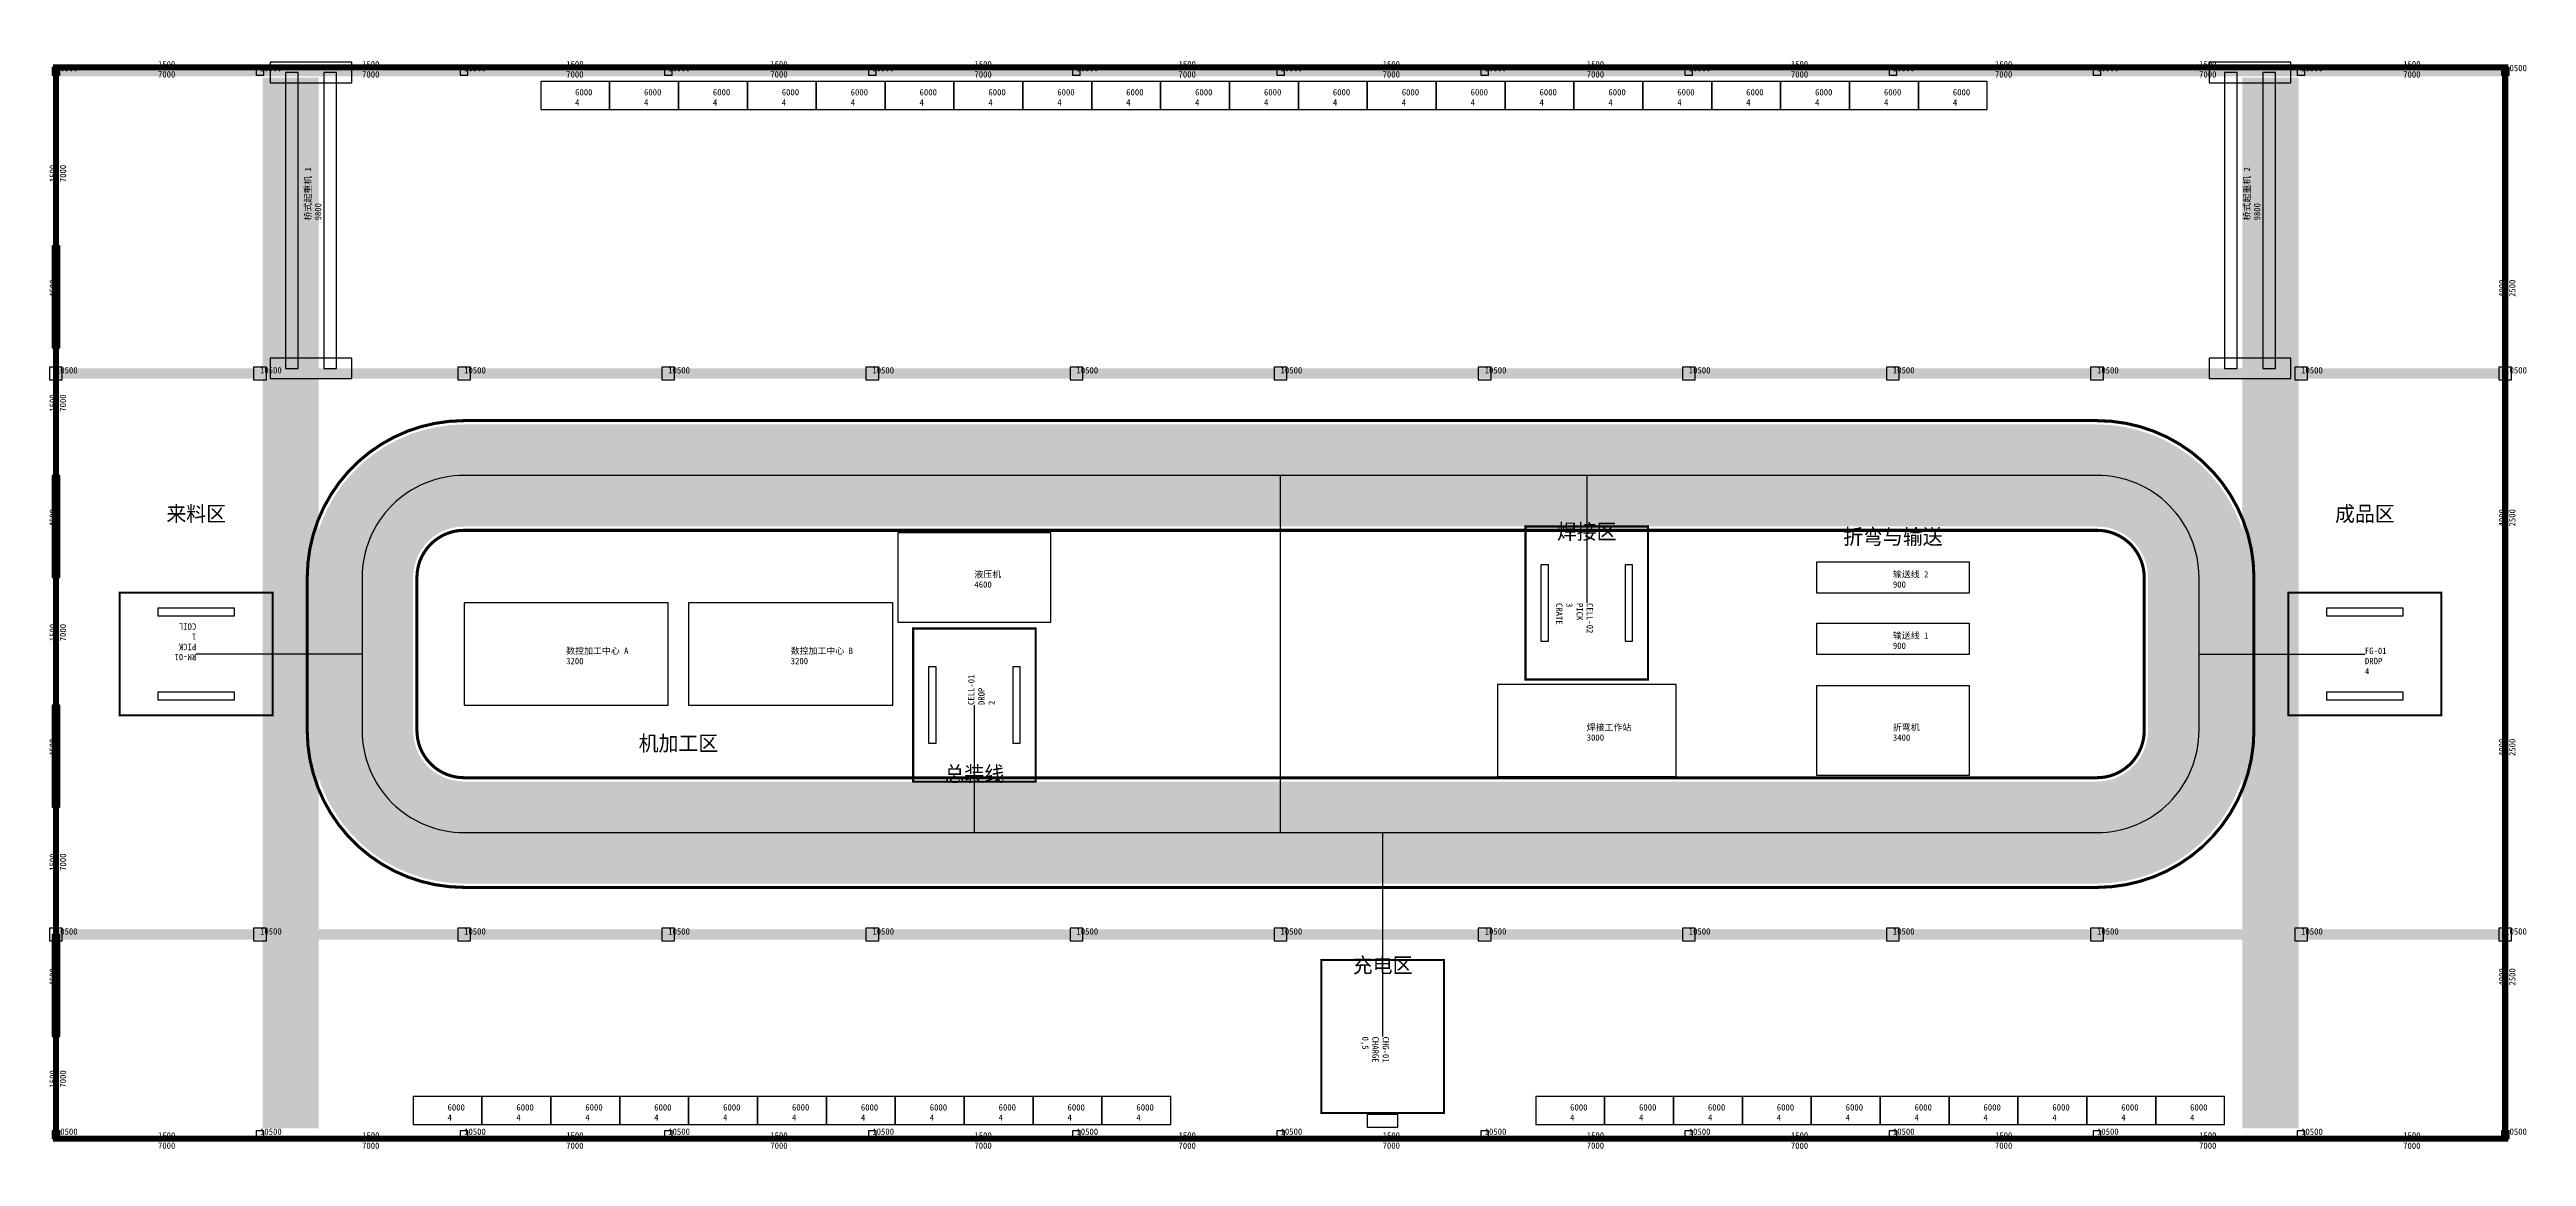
# Model space of a CAD drawing. Header units: millimetres. Extents: x -250 to 96832, y -700 to 42700.
import ezdxf
from ezdxf.enums import TextEntityAlignment as Align

# ---------------------------------------------------------------- set-up
doc = ezdxf.new("R2010")
doc.units = ezdxf.units.MM
for name, color, linetype in [('A-ANNO-TEXT', 7, 'Continuous'), ('A-DOOR', 8, 'Continuous'), ('A-FLOR-GRN', 3, 'Continuous'), ('A-FLOR-MARK', 2, 'Continuous'), ('A-FLOR-YEL', 2, 'Continuous'), ('A-GLAZ', 5, 'Continuous'), ('A-WALL', 8, 'Continuous'), ('AGV-PATH', 6, 'Continuous'), ('AGV-STAT', 1, 'Continuous'), ('Q-CONV', 4, 'Continuous'), ('Q-CRAN', 2, 'Continuous'), ('Q-MACH', 4, 'Continuous'), ('Q-RACK', 5, 'Continuous'), ('S-BEAM', 1, 'Continuous'), ('S-COLS', 2, 'Continuous')]:
    doc.layers.add(name, color=color, linetype=linetype)

# ---------------------------------------------------------------- blocks, each defined once
blk = doc.blocks.new('COL_300')
blk.add_lwpolyline([(-150, -150), (150, -150), (150, 150), (-150, 150)], close=True)
blk.add_attdef('HEIGHT', (0, 0), '', height=250)
blk = doc.blocks.new('COL_500')
blk.add_lwpolyline([(-250, -250), (250, -250), (250, 250), (-250, 250)], close=True)
blk.add_attdef('HEIGHT', (0, 0), '', height=250)
blk = doc.blocks.new('CRANE_12M')
for points in [[(-6200, -1600), (-5400, -1600), (-5400, 1600), (-6200, 1600)], [(-5800, 500), (5800, 500), (5800, 1000), (-5800, 1000)], [(5400, -1600), (6200, -1600), (6200, 1600), (5400, 1600)], [(-5800, -1000), (5800, -1000), (5800, -500), (-5800, -500)]]:
    blk.add_lwpolyline(points, close=True)
for tag, p in [('NAME', (0, 0)), ('HEIGHT', (0, -400))]:
    blk.add_attdef(tag, p, '', height=250)
blk = doc.blocks.new('DOCK_4000')
blk.add_lwpolyline([(-2000, -150), (2000, -150), (2000, 150), (-2000, 150)], close=True)
blk.add_attdef('HEIGHT', (0, 0), '', height=250)
blk = doc.blocks.new('PANEL_3000')
blk.add_lwpolyline([(-1500, -40), (1500, -40), (1500, 40), (-1500, 40)], close=True)
for tag, p in [('SILL', (0, 0)), ('HEIGHT', (0, -400))]:
    blk.add_attdef(tag, p, '', height=250)
blk = doc.blocks.new('WIN_1200')
blk.add_lwpolyline([(-600, -30), (600, -30), (600, 30), (-600, 30)], close=True)
for tag, p in [('SILL', (0, 0)), ('HEIGHT', (0, -400))]:
    blk.add_attdef(tag, p, '', height=250)
blk = doc.blocks.new('RACK_2700')
blk.add_lwpolyline([(-1350, -550), (1350, -550), (1350, 550), (-1350, 550)], close=True)
for tag, p in [('HEIGHT', (0, 0)), ('LEVELS', (0, -400))]:
    blk.add_attdef(tag, p, '', height=250)
blk = doc.blocks.new('MACH_CNC')
blk.add_lwpolyline([(-4000, -2000), (4000, -2000), (4000, 2000), (-4000, 2000)], close=True)
for tag, p in [('NAME', (0, 0)), ('HEIGHT', (0, -400))]:
    blk.add_attdef(tag, p, '', height=250)
blk = doc.blocks.new('MACH_PRESS')
blk.add_lwpolyline([(-3000, -1750), (3000, -1750), (3000, 1750), (-3000, 1750)], close=True)
for tag, p in [('NAME', (0, 0)), ('HEIGHT', (0, -400))]:
    blk.add_attdef(tag, p, '', height=250)
blk = doc.blocks.new('MACH_WELD')
blk.add_lwpolyline([(-3500, -1800), (3500, -1800), (3500, 1800), (-3500, 1800)], close=True)
for tag, p in [('NAME', (0, 0)), ('HEIGHT', (0, -400))]:
    blk.add_attdef(tag, p, '', height=250)
blk = doc.blocks.new('CONV_6000')
blk.add_lwpolyline([(-3000, -600), (3000, -600), (3000, 600), (-3000, 600)], close=True)
for tag, p in [('NAME', (0, 0)), ('HEIGHT', (0, -400))]:
    blk.add_attdef(tag, p, '', height=250)
blk = doc.blocks.new('AGV_CHARGE')
blk.add_lwpolyline([(3050, -600), (3550, -600), (3550, 600), (3050, 600)], close=True)
for tag, p in [('ID', (0, 0)), ('TYPE', (0, -400)), ('SEQ', (0, -800)), ('CARGO', (0, -1200))]:
    blk.add_attdef(tag, p, '', height=250)
blk = doc.blocks.new('AGV_STAND')
for points in [[(-1500, 1500), (1500, 1500), (1500, 1800), (-1500, 1800)], [(-1500, -1800), (1500, -1800), (1500, -1500), (-1500, -1500)]]:
    blk.add_lwpolyline(points, close=True)
for tag, p in [('ID', (0, 0)), ('TYPE', (0, -400)), ('SEQ', (0, -800)), ('CARGO', (0, -1200))]:
    blk.add_attdef(tag, p, '', height=250)

msp = doc.modelspace()

# ---------------------------------------------------------------- linework, layer by layer
at = {"layer": 'A-FLOR-GRN', "const_width": 2200}
for points in [[(9200, 400), (9200, 41600)], [(86800, 400), (86800, 41600)]]:
    msp.add_lwpolyline(points, dxfattribs=at)
at = {"layer": 'A-FLOR-GRN', "const_width": 120}
for points in [[(16000, 9850), (80000, 9850, 0.414214), (86150, 16000), (86150, 22000, 0.414214), (80000, 28150), (16000, 28150, 0.414214), (9850, 22000), (9850, 16000, 0.414214)], [(16000, 14150), (80000, 14150, 0.414214), (81850, 16000), (81850, 22000, 0.414214), (80000, 23850), (16000, 23850, 0.414214), (14150, 22000), (14150, 16000, 0.414214)]]:
    msp.add_lwpolyline(points, format="xyb", close=True, dxfattribs=at)
at = {"layer": 'A-FLOR-MARK', "const_width": 80}
for points in [[(57600, 24000), (57600, 18000), (62400, 18000), (62400, 24000)], [(8500, 21400), (2500, 21400), (2500, 16600), (8500, 16600)], [(87500, 16600), (93500, 16600), (93500, 21400), (87500, 21400)], [(38400, 14000), (38400, 20000), (33600, 20000), (33600, 14000)], [(49600, 7000), (49600, 1000), (54400, 1000), (54400, 7000)]]:
    msp.add_lwpolyline(points, close=True, dxfattribs=at)
at = {"layer": 'A-FLOR-YEL', "const_width": 4000}
msp.add_lwpolyline([(16000, 12000), (80000, 12000, 0.414214), (84000, 16000), (84000, 22000, 0.414214), (80000, 26000), (16000, 26000, 0.414214), (12000, 22000), (12000, 16000, 0.414214)], format="xyb", close=True, dxfattribs=at)
at = {"layer": 'A-WALL', "const_width": 240}
msp.add_lwpolyline([(0, 0), (96000, 0), (96000, 42000), (0, 42000)], close=True, dxfattribs=at)
at = {"layer": 'AGV-PATH'}
msp.add_lwpolyline([(16000, 12000), (80000, 12000, 0.414214), (84000, 16000), (84000, 22000, 0.414214), (80000, 26000), (16000, 26000, 0.414214), (12000, 22000), (12000, 16000, 0.414214)], format="xyb", close=True, dxfattribs=at)
for points in [[(48000, 12000), (48000, 26000)], [(60000, 26000), (60000, 21000)], [(12000, 19000), (5500, 19000)], [(84000, 19000), (90500, 19000)], [(36000, 12000), (36000, 17000)], [(52000, 12000), (52000, 4000)]]:
    msp.add_lwpolyline(points, dxfattribs=at)
at = {"layer": 'S-BEAM', "const_width": 400}
for points in [[(0, 41850), (96000, 41850)], [(0, 30000), (96000, 30000)], [(0, 8000), (96000, 8000)]]:
    msp.add_lwpolyline(points, dxfattribs=at)

# ---------------------------------------------------------------- block references
at = {"layer": 'A-DOOR', "rotation": 90}
for p in [(0, 33000), (0, 24000), (0, 15000), (0, 6000)]:
    msp.add_blockref('DOCK_4000', p, dxfattribs=at).add_auto_attribs({'HEIGHT': '4500'})
at = {"layer": 'A-GLAZ'}
for p in [(4000, 42000), (12000, 42000), (20000, 42000), (28000, 42000), (36000, 42000), (44000, 42000), (52000, 42000), (60000, 42000), (68000, 42000), (76000, 42000), (84000, 42000), (92000, 42000), (4000, 0), (12000, 0), (20000, 0), (28000, 0), (36000, 0), (44000, 0), (52000, 0), (60000, 0), (68000, 0), (76000, 0), (84000, 0), (92000, 0)]:
    msp.add_blockref('WIN_1200', p, dxfattribs=at).add_auto_attribs({'SILL': '1500', 'HEIGHT': '7000'})
at = {"layer": 'A-GLAZ', "rotation": 90}
for name, p, values in [('WIN_1200', (0, 37500), {'SILL': '1500', 'HEIGHT': '7000'}), ('PANEL_3000', (96000, 33000), {'SILL': '4000', 'HEIGHT': '2500'}), ('WIN_1200', (0, 28500), {'SILL': '1500', 'HEIGHT': '7000'}), ('PANEL_3000', (96000, 24000), {'SILL': '4000', 'HEIGHT': '2500'}), ('WIN_1200', (0, 19500), {'SILL': '1500', 'HEIGHT': '7000'}), ('PANEL_3000', (96000, 15000), {'SILL': '4000', 'HEIGHT': '2500'}), ('WIN_1200', (0, 10500), {'SILL': '1500', 'HEIGHT': '7000'}), ('PANEL_3000', (96000, 6000), {'SILL': '4000', 'HEIGHT': '2500'}), ('WIN_1200', (0, 2000), {'SILL': '1500', 'HEIGHT': '7000'})]:
    msp.add_blockref(name, p, dxfattribs=at).add_auto_attribs(values)
at = {"layer": 'AGV-STAT'}
for name, p, rotation, values in [('AGV_STAND', (60000, 21000), -90, {'ID': 'CELL-02', 'TYPE': 'PICK', 'SEQ': '3', 'CARGO': 'CRATE'}), ('AGV_STAND', (5500, 19000), 180, {'ID': 'RM-01', 'TYPE': 'PICK', 'SEQ': '1', 'CARGO': 'COIL'}), ('AGV_STAND', (36000, 17000), 90, {'ID': 'CELL-01', 'TYPE': 'DROP', 'SEQ': '2'}), ('AGV_CHARGE', (52000, 4000), -90, {'ID': 'CHG-01', 'TYPE': 'CHARGE', 'SEQ': '0,5'})]:
    msp.add_blockref(name, p, dxfattribs=dict(at, rotation=rotation)).add_auto_attribs(values)
msp.add_blockref('AGV_STAND', (90500, 19000), dxfattribs=at).add_auto_attribs({'ID': 'FG-01', 'TYPE': 'DROP', 'SEQ': '4'})
at = {"layer": 'Q-CONV'}
for p, values in [((72000, 22000), {'NAME': '输送线 2', 'HEIGHT': '900'}), ((72000, 19600), {'NAME': '输送线 1', 'HEIGHT': '900'})]:
    msp.add_blockref('CONV_6000', p, dxfattribs=at).add_auto_attribs(values)
at = {"layer": 'Q-CRAN', "rotation": 90}
for p, values in [((10000, 36000), {'NAME': '桥式起重机 1', 'HEIGHT': '9800'}), ((86000, 36000), {'NAME': '桥式起重机 2', 'HEIGHT': '9800'})]:
    msp.add_blockref('CRANE_12M', p, dxfattribs=at).add_auto_attribs(values)
at = {"layer": 'Q-MACH'}
for name, p, values in [('MACH_PRESS', (36000, 22000), {'NAME': '液压机', 'HEIGHT': '4600'}), ('MACH_CNC', (20000, 19000), {'NAME': '数控加工中心 A', 'HEIGHT': '3200'}), ('MACH_CNC', (28800, 19000), {'NAME': '数控加工中心 B', 'HEIGHT': '3200'}), ('MACH_WELD', (60000, 16000), {'NAME': '焊接工作站', 'HEIGHT': '3000'}), ('MACH_PRESS', (72000, 16000), {'NAME': '折弯机', 'HEIGHT': '3400'})]:
    msp.add_blockref(name, p, dxfattribs=at).add_auto_attribs(values)
at = {"layer": 'Q-RACK'}
for p in [(20350, 40900), (23050, 40900), (25750, 40900), (28450, 40900), (31150, 40900), (33850, 40900), (36550, 40900), (39250, 40900), (41950, 40900), (44650, 40900), (47350, 40900), (50050, 40900), (52750, 40900), (55450, 40900), (58150, 40900), (60850, 40900), (63550, 40900), (66250, 40900), (68950, 40900), (71650, 40900), (74350, 40900), (15350, 1100), (18050, 1100), (20750, 1100), (23450, 1100), (26150, 1100), (28850, 1100), (31550, 1100), (34250, 1100), (36950, 1100), (39650, 1100), (42350, 1100), (59350, 1100), (62050, 1100), (64750, 1100), (67450, 1100), (70150, 1100), (72850, 1100), (75550, 1100), (78250, 1100), (80950, 1100), (83650, 1100)]:
    msp.add_blockref('RACK_2700', p, dxfattribs=at).add_auto_attribs({'HEIGHT': '6000', 'LEVELS': '4'})
at = {"layer": 'S-COLS'}
for name, p in [('COL_300', (0, 41850)), ('COL_300', (8000, 41850)), ('COL_300', (16000, 41850)), ('COL_300', (24000, 41850)), ('COL_300', (32000, 41850)), ('COL_300', (40000, 41850)), ('COL_300', (48000, 41850)), ('COL_300', (56000, 41850)), ('COL_300', (64000, 41850)), ('COL_300', (72000, 41850)), ('COL_300', (80000, 41850)), ('COL_300', (88000, 41850)), ('COL_300', (96000, 41850)), ('COL_500', (0, 30000)), ('COL_500', (8000, 30000)), ('COL_500', (16000, 30000)), ('COL_500', (24000, 30000)), ('COL_500', (32000, 30000)), ('COL_500', (40000, 30000)), ('COL_500', (48000, 30000)), ('COL_500', (56000, 30000)), ('COL_500', (64000, 30000)), ('COL_500', (72000, 30000)), ('COL_500', (80000, 30000)), ('COL_500', (88000, 30000)), ('COL_500', (96000, 30000)), ('COL_500', (0, 8000)), ('COL_500', (8000, 8000)), ('COL_500', (16000, 8000)), ('COL_500', (24000, 8000)), ('COL_500', (32000, 8000)), ('COL_500', (40000, 8000)), ('COL_500', (48000, 8000)), ('COL_500', (56000, 8000)), ('COL_500', (64000, 8000)), ('COL_500', (72000, 8000)), ('COL_500', (80000, 8000)), ('COL_500', (88000, 8000)), ('COL_500', (96000, 8000)), ('COL_300', (0, 150)), ('COL_300', (8000, 150)), ('COL_300', (16000, 150)), ('COL_300', (24000, 150)), ('COL_300', (32000, 150)), ('COL_300', (40000, 150)), ('COL_300', (48000, 150)), ('COL_300', (56000, 150)), ('COL_300', (64000, 150)), ('COL_300', (72000, 150)), ('COL_300', (80000, 150)), ('COL_300', (88000, 150)), ('COL_300', (96000, 150))]:
    msp.add_blockref(name, p, dxfattribs=at).add_auto_attribs({'HEIGHT': '10500'})

# ---------------------------------------------------------------- texts
at = {"layer": 'A-ANNO-TEXT'}
for s, p in [('来料区', (5500, 24500)), ('成品区', (90500, 24500)), ('焊接区', (60000, 23800)), ('折弯与输送', (72000, 23600)), ('机加工区', (24400, 15500)), ('总装线', (36000, 14300)), ('充电区', (52000, 6800))]:
    msp.add_text(s, height=600, dxfattribs=at).set_placement(p, align=Align.MIDDLE_CENTER)

doc.saveas('drawing.dxf')
